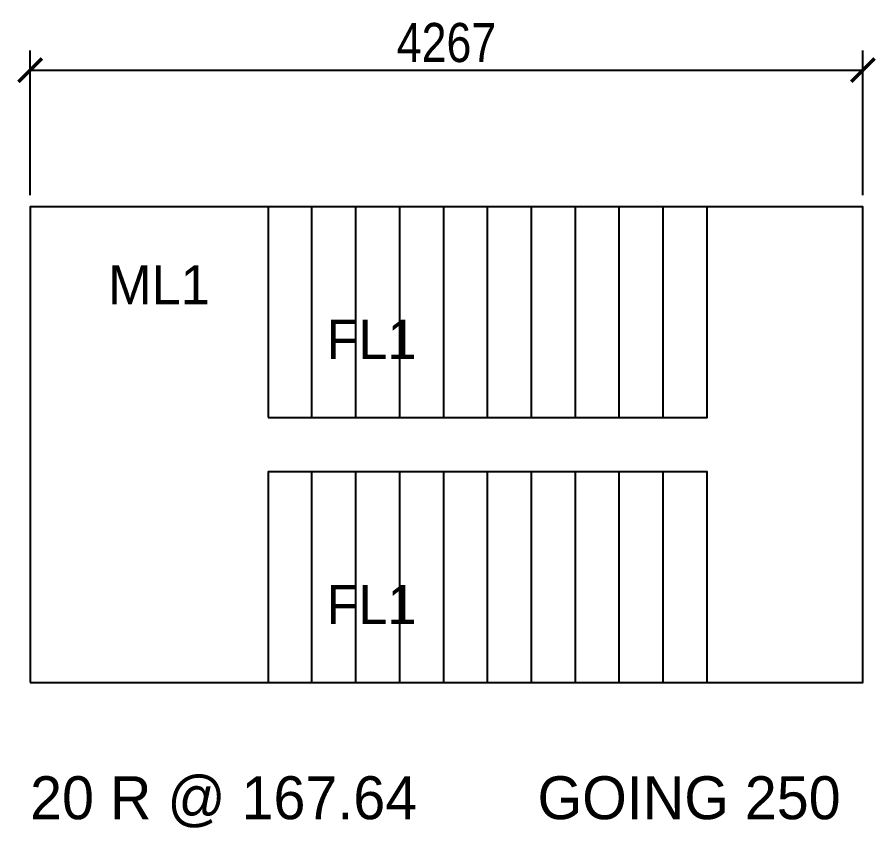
# Model space of a CAD drawing. Extents: x -4369 to 1422622, y -1410602 to 19948.
# Drawn here: x 404506 to 408906, y -991905 to -987751 of the extents above; entities that cross this region are included whole.
import ezdxf

# ---------------------------------------------------------------- set-up
doc = ezdxf.new("R2010")
doc.units = 0
for name, color, linetype in [('Dimension', 6, 'Continuous'), ('Slab', 5, 'Continuous'), ('Text-1', 7, 'Continuous'), ('Text-2', 7, 'Continuous'), ('Wall', 1, 'Continuous')]:
    doc.layers.add(name, color=color, linetype=linetype)
doc.styles.add('OpenSansCondensed-Light', font='OpenSansCondensed-Light.ttf')
doc.dimstyles.new('EZDXF', dxfattribs={"dimtxt": 0.25, "dimasz": 0.175, "dimexe": 0.375, "dimexo": 0.125, "dimgap": 0.1, "dimtad": 1, "dimlfac": 100, "dimzin": 12, "dimdsep": 46, "dimtxsty": 'OpenSansCondensed-Light', "dimblk": 'ARCHTICK', "dimcen": 2.5, "dimazin": 3, "dimtfac": 0.5, "dimtmove": 2, "dimatfit": 3})

# ---------------------------------------------------------------- blocks, each defined once
blk = doc.blocks.new('_ARCHTICK')
at = {"color": 0, "linetype": 'BYBLOCK', "const_width": 0.15}
blk.add_lwpolyline([(-0.5, -0.5), (0.5, 0.5)], dxfattribs=at)

msp = doc.modelspace()

# ---------------------------------------------------------------- linework, layer by layer
for p, q in [((406016.2, -989801.9), (406016.2, -988722.4)), ((406241.2, -989801.9), (406241.2, -988722.4)), ((406466.2, -989801.9), (406466.2, -988722.4)), ((406691.2, -989801.9), (406691.2, -988722.4)), ((406916.2, -989801.9), (406916.2, -988722.4)), ((407141.2, -989801.9), (407141.2, -988722.4)), ((407366.2, -989801.9), (407366.2, -988722.4)), ((407591.2, -989801.9), (407591.2, -988722.4)), ((407816.2, -989801.9), (407816.2, -988722.4)), ((406016.2, -991160.8), (406016.2, -990081.3)), ((406241.2, -991160.8), (406241.2, -990081.3)), ((406466.2, -991160.8), (406466.2, -990081.3)), ((406691.2, -991160.8), (406691.2, -990081.3)), ((406916.2, -991160.8), (406916.2, -990081.3)), ((407141.2, -991160.8), (407141.2, -990081.3)), ((407366.2, -991160.8), (407366.2, -990081.3)), ((407591.2, -991160.8), (407591.2, -990081.3)), ((407816.2, -991160.8), (407816.2, -990081.3))]:
    msp.add_line(p, q)
at = {"layer": 'Slab'}
for points in [[(405791.2, -989801.9), (408041.2, -989801.9), (408041.2, -988722.4), (405791.2, -988722.4)], [(405791.2, -991160.8), (408041.2, -991160.8), (408041.2, -990081.3), (405791.2, -990081.3)]]:
    msp.add_lwpolyline(points, close=True, dxfattribs=at)
at = {"layer": 'Wall'}
msp.add_lwpolyline([(404572, -991160.8), (408839.2, -991160.8), (408839.2, -988722.4), (404572, -988722.4)], close=True, dxfattribs=at)

# ---------------------------------------------------------------- texts
at = {"layer": 'Text-1'}
for s, p in [('ML1', (404972, -989222.4)), ('FL1', (406091.2, -989501.9)), ('FL1', (406091.2, -990860.8))]:
    msp.add_text(s, height=200, dxfattribs=at).set_placement(p)
at = {"layer": 'Text-2'}
for s, p in [('20 R @ 167.64', (404572, -991860.8)), ('GOING 250', (407172, -991860.8))]:
    msp.add_text(s, height=220, dxfattribs=at).set_placement(p)

# ---------------------------------------------------------------- dimensions: what is measured, and where the dimension line sits
at = {"layer": 'Dimension'}
msp.add_linear_dim(base=(404572, -988022.4), p1=(404572, -988722.4), p2=(408839.2, -988722.4), dimstyle='EZDXF', override={"dimtxt": 200, "dimasz": 120, "dimexe": 100, "dimexo": 60, "dimgap": 40, "dimtad": 1, "dimtih": 1, "dimtoh": 1, "dimdec": 0, "dimlfac": 1}, dxfattribs=at).render()

doc.saveas('drawing.dxf')
